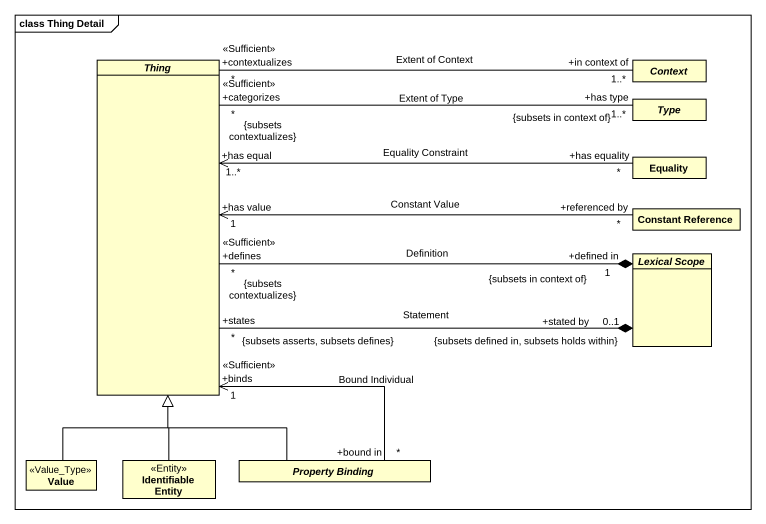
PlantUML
@startuml
mainframe class Thing Detail
hide circle
hide empty members
abstract class Thing
abstract class Context
abstract class Type
class Equality
class "Constant Reference" as Constant_Reference
abstract class "Lexical Scope" as Lexical_Scope
class Value <<Value_Type>>
class "Identifiable Entity" as Identifiable_Entity <<Entity>>
abstract class "Property Binding" as Property_Binding
Context "+in context of\n1..*" -left- "+contextualizes\n*\n<<Sufficient>>" Thing : Extent of Context
Type "+has type\n1..*\n{subsets in context of}" -left- "+categorizes\n*\n{subsets contextualizes}\n<<Sufficient>>" Thing : Extent of Type
Equality "+has equality\n*" -left-> "+has equal\n1..*" Thing : Equality Constraint
Constant_Reference "+referenced by\n*" -left-> "+has value\n1" Thing : Constant Value
Lexical_Scope "+defined in\n1\n{subsets in context of}" *-left- "+defines\n*\n{subsets contextualizes}\n<<Sufficient>>" Thing : Definition
Lexical_Scope "+stated by\n0..1\n{subsets defined in, subsets holds within}" *-left- "+states\n*\n{subsets asserts, subsets defines}" Thing : Statement
Value -up-|> Thing
Identifiable_Entity -up-|> Thing
Property_Binding -up-|> Thing
Property_Binding "+bound in\n*" -up-> "+binds\n1\n<<Sufficient>>" Thing : Bound Individual
@enduml
